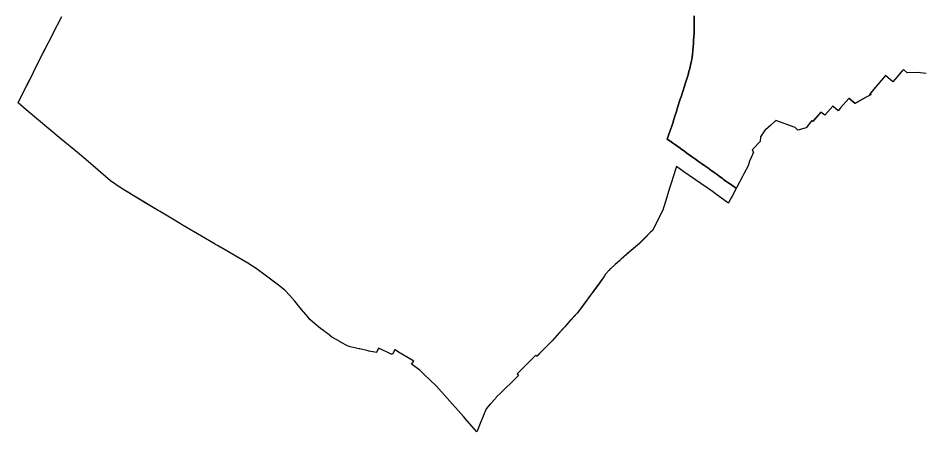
# Model space of a CAD drawing. Header units: inches. Extents: x 11258954 to 11313122, y 3645444 to 3695200.
# Drawn here: x 11269474 to 11280552, y 3645444 to 3650504 of the extents above; entities that cross this region are included whole.
import ezdxf

# ---------------------------------------------------------------- set-up
doc = ezdxf.new("R2010")
doc.units = ezdxf.units.IN
doc.header["$MEASUREMENT"] = 0
for name, color, linetype in [('CorporateLimit', 22, 'Continuous'), ('VotingPrecinct', 233, 'Continuous'), ('Ward', 133, 'Continuous')]:
    doc.layers.add(name, color=color, linetype=linetype)

msp = doc.modelspace()

# ---------------------------------------------------------------- linework, layer by layer
at = {"layer": 'CorporateLimit'}
msp.add_polyline3d([(11280578.7075, 3649827.404, 0), (11280508.151, 3649836.505, 0), (11280491.844, 3649838.5625, 0), (11280346.0315, 3649837.1875, 0), (11280302.625, 3649876, 0), (11280286.844, 3649857.8125, 0), (11280201.875, 3649759.8125, 0), (11280172.9975, 3649726.5245, 0), (11280172, 3649725.375, 0), (11280081.625, 3649801.125, 0), (11279962.1875, 3649659.8125, 0), (11279885.815, 3649571.053, 0), (11279894.525, 3649563.704, 0), (11279848.3285, 3649537.902, 0), (11279848.2805, 3649537.8755, 0), (11279707.2055, 3649459.1305, 0), (11279634.725, 3649522.2875, 0), (11279533.5315, 3649405.625, 0), (11279502.9375, 3649370.375, 0), (11279440.8615, 3649425.651, 0), (11279440.75, 3649425.75, 0), (11279339.719, 3649315.5625, 0), (11279293.4475, 3649352.8285, 0), (11279293.3125, 3649352.9375, 0), (11279194.3125, 3649241.5, 0), (11279181.0745, 3649253.134, 0), (11279180.841, 3649253.339, 0), (11279150.9805, 3649212.948, 0), (11279115.1625, 3649165.0115, 0), (11279114.5, 3649164.125, 0), (11279011.094, 3649134.125, 0), (11278976.5, 3649167.9375, 0), (11278743.469, 3649252.125, 0), (11278679.1875, 3649195.5625, 0), (11278616.0315, 3649140, 0), (11278612.9545, 3649137.29, 0), (11278611.844, 3649136.3125, 0), (11278553.6565, 3649051.6875, 0), (11278553.5625, 3649051.1875, 0), (11278548.846, 3648994.3405, 0), (11278451.844, 3648892.5, 0), (11278468.4375, 3648863.125, 0), (11278444.125, 3648809.875, 0), (11278418.8125, 3648754.4375, 0), (11278403.3255, 3648698.8175, 0), (11278351.7095, 3648601.4645, 0), (11278332.7595, 3648565.723, 0), (11278261.115, 3648430.5955, 0), (11278251.757, 3648412.9455, 0), (11278206.614, 3648327.8025, 0), (11278195.9915, 3648307.767, 0), (11278192.36, 3648300.918, 0), (11278189.204, 3648294.965, 0), (11278161.133, 3648242.021, 0), (11278150.972, 3648249.3205, 0), (11278002.8125, 3648355.75, 0), (11277965.6565, 3648382.4375, 0), (11277617.8125, 3648626.1875, 0), (11277528.2285, 3648688.7845, 0), (11277527.5625, 3648689.25, 0), (11277479.125, 3648537.875, 0), (11277474.5315, 3648523.5, 0), (11277446.4375, 3648435.75, 0), (11277396.1565, 3648274.375, 0), (11277371.875, 3648195.3125, 0), (11277359.344, 3648154.625, 0), (11277324.7815, 3648085.5, 0), (11277257.5515, 3647955.7775, 0), (11277231.5625, 3647908.875, 0), (11277212.1325, 3647889.161, 0), (11277142.2155, 3647818.2745, 0), (11277074.594, 3647749.75, 0), (11276919.706, 3647617.209, 0), (11276776.0315, 3647491.0625, 0), (11276717.955, 3647438.9625, 0), (11276716.8125, 3647437.9375, 0), (11276703.7815, 3647422.875, 0), (11276660.4065, 3647372.875, 0), (11276641.719, 3647345.6875, 0), (11276516.52, 3647173.397, 0), (11276474.376, 3647115.221, 0), (11276310.094, 3646895.5625, 0), (11276009.495, 3646562.3715, 0), (11275888.2815, 3646439.4375, 0), (11275819.875, 3646370.625, 0), (11275808.125, 3646383.75, 0), (11275667.344, 3646244.625, 0), (11275647.5315, 3646225, 0), (11275576.9065, 3646155.1875, 0), (11275595.1875, 3646135.75, 0), (11275523.969, 3646062.75, 0), (11275513.7815, 3646052.3125, 0), (11275488.594, 3646027.9375, 0), (11275453.469, 3645993.9375, 0), (11275381.844, 3645924.5625, 0), (11275323.094, 3645867.6875, 0), (11275311.1875, 3645854.375, 0), (11275246.712, 3645782.0905, 0), (11275197.0625, 3645726.4375, 0), (11275161.1875, 3645635.625, 0), (11275126.375, 3645547.5, 0), (11275089.6565, 3645454.5, 0), (11275086.2605, 3645445.919, 0), (11275085.625, 3645444.3125, 0), (11274967.0315, 3645579.875, 0), (11274921.344, 3645632.125, 0), (11274888.75, 3645669.375, 0), (11274587.625, 3646005.5, 0), (11274440.719, 3646147.75, 0), (11274386.7815, 3646200, 0), (11274287.469, 3646273.5, 0), (11274316.094, 3646308.6875, 0), (11274127.9965, 3646421.0955, 0), (11274085.0005, 3646446.616, 0), (11274082.2765, 3646448.242, 0), (11274081.844, 3646448.5, 0), (11274052.5, 3646395.5, 0), (11274036.0315, 3646396.6875, 0), (11273979.5455, 3646422.534, 0), (11273883, 3646466.6875, 0), (11273873.1215, 3646447.412, 0), (11273857.948, 3646417.805, 0), (11273857.375, 3646416.6875, 0), (11273837.393, 3646419.8975, 0), (11273765.5625, 3646431.4375, 0), (11273754.0295, 3646434.1775, 0), (11273652.4375, 3646458.3125, 0), (11273644.01, 3646460.314, 0), (11273535.344, 3646486.125, 0), (11273525.9285, 3646488.3535, 0), (11273511.844, 3646491.6875, 0), (11273418.844, 3646543.375, 0), (11273417.949, 3646543.8725, 0), (11273311.9985, 3646602.7815, 0), (11273256.5295, 3646645.9315, 0), (11273221.75, 3646673.1875, 0), (11273214.865, 3646678.343, 0), (11273172.1555, 3646710.325, 0), (11273172.1465, 3646710.332, 0), (11273096.2255, 3646775.0225, 0), (11273042.875, 3646820.4375, 0), (11273020.739, 3646847.0705, 0), (11273020.5795, 3646847.2625, 0), (11273020.4625, 3646847.403, 0), (11272942.285, 3646941.3315, 0), (11272858.458, 3647041.712, 0), (11272795.6245, 3647112.9995, 0), (11272792.6075, 3647116.4225, 0), (11272736.883, 3647178.453, 0), (11272657.0455, 3647238.687, 0), (11272577.223, 3647298.939, 0), (11272497.4155, 3647359.213, 0), (11272384.469, 3647444.4375, 0), (11272340.7675, 3647471.7355, 0), (11272281.944, 3647508.4795, 0), (11271948.0115, 3647702.559, 0), (11271946.5005, 3647703.438, 0), (11271912.6875, 3647723.125, 0), (11271887.5455, 3647737.8765, 0), (11271885.843, 3647738.874, 0), (11271717.591, 3647837.4585, 0), (11271494.2135, 3647968.343, 0), (11271440, 3648000, 0), (11271366.4065, 3648044, 0), (11271202.461, 3648142.1455, 0), (11271188.28, 3648150.6345, 0), (11270733.625, 3648426, 0), (11270733.3305, 3648426.1985, 0), (11270602.219, 3648514.5625, 0), (11270301.219, 3648775, 0), (11270201.625, 3648861.8125, 0), (11270000, 3649023.0625, 0), (11269574.1875, 3649383.375, 0), (11269474.3125, 3649467.875, 0), (11269542.0715, 3649601.7145, 0), (11269579.7985, 3649678.7845, 0), (11269656.6565, 3649832.4375, 0), (11269662.496, 3649844.112, 0), (11269720.468, 3649960.003, 0), (11269841.227, 3650198.662, 0), (11269848.745, 3650213.5195, 0), (11269897.6105, 3650310.0945, 0), (11269899.4725, 3650313.7745, 0), (11270006.995, 3650526.2735, 0)], dxfattribs=at)
at = {"layer": 'VotingPrecinct'}
for points in [[(11277743.999, 3650532, 0), (11277743.999, 3650490.0005, 0), (11277743.999, 3650448.001, 0), (11277743.4995, 3650401.0005, 0), (11277742.9995, 3650353.9995, 0), (11277741, 3650315.625, 0), (11277739.0005, 3650277.2505, 0), (11277736.334, 3650236.083, 0), (11277733.667, 3650194.916, 0), (11277731, 3650153.749, 0), (11277727, 3650106.7495, 0), (11277723, 3650059.7495, 0), (11277718, 3650029.8745, 0), (11277712.9995, 3649999.9995, 0), (11277706.5, 3649964.4995, 0), (11277700, 3649928.9995, 0), (11277689.667, 3649889.6665, 0), (11277679.3335, 3649850.3335, 0), (11277669.0005, 3649811.0005, 0), (11277656.667, 3649774.1675, 0), (11277644.3335, 3649737.334, 0), (11277631.9995, 3649700.5005, 0), (11277625, 3649674.25, 0), (11277618, 3649647.999, 0), (11277609, 3649621.1245, 0), (11277600, 3649594.2495, 0), (11277586.8005, 3649554.5995, 0), (11277573.6005, 3649514.9495, 0), (11277560.4005, 3649475.3, 0), (11277547.2005, 3649435.6505, 0), (11277534.001, 3649396.0005, 0), (11277520.7505, 3649351.563, 0), (11277507.5005, 3649307.1255, 0), (11277494.2505, 3649262.6875, 0), (11277481, 3649218.25, 0), (11277469.333, 3649184.917, 0), (11277457.6665, 3649151.584, 0), (11277445.9995, 3649118.251, 0), (11277429.4995, 3649071.375, 0), (11277412.9995, 3649024.499, 0), (11277444.4995, 3649002.3745, 0), (11277475.9995, 3648980.25, 0), (11277515, 3648952.833, 0), (11277554, 3648925.416, 0), (11277593.0005, 3648897.999, 0), (11277623.0005, 3648875.8325, 0), (11277653.0005, 3648853.6665, 0), (11277683.0005, 3648831.5, 0), (11277720.7505, 3648805.25, 0), (11277758.5005, 3648779, 0), (11277796.2505, 3648752.75, 0), (11277834.0005, 3648726.5, 0), (11277872.0005, 3648699.2, 0), (11277910.0005, 3648671.9, 0), (11277948.0005, 3648644.6, 0), (11277986.0005, 3648617.3005, 0), (11278024.0005, 3648590.0005, 0), (11278053.8935, 3648568.5265, 0), (11278083.786, 3648547.0525, 0), (11278097.838, 3648534.013, 0), (11278131.425, 3648510.7595, 0), (11278165.0115, 3648487.5055, 0), (11278198.5985, 3648464.252, 0), (11278232.185, 3648440.998, 0), (11278257.3815, 3648423.5535, 0), (11278251.757, 3648412.9455, 0), (11278206.614, 3648327.8025, 0), (11278195.9915, 3648307.767, 0), (11278192.36, 3648300.918, 0), (11278161.133, 3648242.021, 0), (11278150.972, 3648249.3205, 0), (11278002.8125, 3648355.75, 0), (11277965.6565, 3648382.4375, 0), (11277617.8125, 3648626.1875, 0), (11277528.2285, 3648688.7845, 0), (11277527.5625, 3648689.25, 0), (11277479.125, 3648537.875, 0), (11277474.5315, 3648523.5, 0), (11277446.4375, 3648435.75, 0), (11277430.344, 3648385.4375, 0), (11277396.1655, 3648274.328, 0), (11277371.875, 3648195.3125, 0), (11277359.344, 3648154.625, 0), (11277324.7815, 3648085.5, 0), (11277282.0315, 3648000, 0), (11277264.5315, 3647968.375, 0), (11277231.5625, 3647908.875, 0), (11277208.1565, 3647885.125, 0), (11277144.719, 3647820.8125, 0), (11277075.53, 3647750.5985, 0), (11277075.125, 3647750.1875, 0), (11277074.594, 3647749.75, 0), (11277001.6565, 3647687.375, 0), (11276928.6875, 3647625, 0), (11276926.3125, 3647622.9375, 0), (11276916.3015, 3647614.2575, 0), (11276849.6875, 3647556.5, 0), (11276827.844, 3647537.5625, 0), (11276777.175, 3647492.0885, 0), (11276776.0315, 3647491.0625, 0), (11276717.9555, 3647438.963, 0), (11276716.8125, 3647437.9375, 0), (11276703.7815, 3647422.875, 0), (11276660.4065, 3647372.875, 0), (11276641.719, 3647345.6875, 0), (11276584.844, 3647263, 0), (11276513.856, 3647169.9035, 0), (11276471.7065, 3647111.523, 0), (11276389.356, 3646997.1365, 0), (11276310.094, 3646895.5625, 0), (11276294.719, 3646878.5625, 0), (11276227.7815, 3646804.625, 0), (11276160.2815, 3646730, 0), (11276149.844, 3646718.5, 0), (11276093.1875, 3646655.4375, 0), (11276006.5485, 3646559.095, 0), (11276000, 3646551.8125, 0), (11275961.875, 3646513.4375, 0), (11275888.2815, 3646439.4375, 0), (11275820.96, 3646371.7165, 0), (11275819.875, 3646370.625, 0), (11275808.1745, 3646383.6945, 0), (11275808.125, 3646383.75, 0), (11275735.5315, 3646312, 0), (11275667.344, 3646244.625, 0), (11275647.5315, 3646225, 0), (11275576.9065, 3646155.1875, 0), (11275595.1875, 3646135.75, 0), (11275523.969, 3646062.75, 0), (11275513.7815, 3646052.3125, 0), (11275488.594, 3646027.9375, 0), (11275453.469, 3645993.9375, 0), (11275381.844, 3645924.5625, 0), (11275323.094, 3645867.6875, 0), (11275311.1875, 3645854.375, 0), (11275252.374, 3645788.4385, 0), (11275243.6355, 3645778.6415, 0), (11275242.8875, 3645777.803, 0), (11275197.0625, 3645726.4375, 0), (11275161.1875, 3645635.625, 0), (11275126.375, 3645547.5, 0), (11275089.6565, 3645454.5, 0), (11275086.2605, 3645445.919, 0), (11275085.625, 3645444.3125, 0), (11274967.0315, 3645579.875, 0), (11274921.344, 3645632.125, 0), (11274888.75, 3645669.375, 0), (11274587.625, 3646005.5, 0), (11274440.719, 3646147.75, 0), (11274386.7815, 3646200, 0), (11274287.469, 3646273.5, 0), (11274316.094, 3646308.6875, 0), (11274127.9965, 3646421.0955, 0), (11274085.0005, 3646446.616, 0), (11274082.2765, 3646448.242, 0), (11274081.844, 3646448.5, 0), (11274052.5, 3646395.5, 0), (11274036.0315, 3646396.6875, 0), (11273979.5455, 3646422.534, 0), (11273883, 3646466.6875, 0), (11273873.1215, 3646447.412, 0), (11273857.948, 3646417.805, 0), (11273857.375, 3646416.6875, 0), (11273837.393, 3646419.8975, 0), (11273765.5625, 3646431.4375, 0), (11273754.0295, 3646434.1775, 0), (11273652.4375, 3646458.3125, 0), (11273644.01, 3646460.314, 0), (11273535.344, 3646486.125, 0), (11273525.9285, 3646488.3535, 0), (11273511.844, 3646491.6875, 0), (11273418.844, 3646543.375, 0), (11273417.949, 3646543.8725, 0), (11273311.9985, 3646602.7815, 0), (11273256.5295, 3646645.9315, 0), (11273221.75, 3646673.1875, 0), (11273214.865, 3646678.343, 0), (11273172.1555, 3646710.325, 0), (11273172.1465, 3646710.332, 0), (11273096.2255, 3646775.0225, 0), (11273042.875, 3646820.4375, 0), (11273020.739, 3646847.0705, 0), (11273020.5795, 3646847.2625, 0), (11273020.4625, 3646847.403, 0), (11272942.285, 3646941.3315, 0), (11272941.3125, 3646942.5, 0), (11272858.458, 3647041.712, 0), (11272795.6245, 3647112.9995, 0), (11272792.6075, 3647116.4225, 0), (11272736.883, 3647178.453, 0), (11272657.0455, 3647238.687, 0), (11272581.0315, 3647296.0625, 0), (11272577.223, 3647298.939, 0), (11272497.83, 3647358.9, 0), (11272497.621, 3647359.058, 0), (11272497.4155, 3647359.213, 0), (11272384.469, 3647444.4375, 0), (11272340.7675, 3647471.7355, 0), (11272281.944, 3647508.4795, 0), (11271948.0115, 3647702.559, 0), (11271946.5005, 3647703.438, 0), (11271912.6875, 3647723.125, 0), (11271887.5455, 3647737.8765, 0), (11271885.843, 3647738.874, 0), (11271717.591, 3647837.4585, 0), (11271494.2135, 3647968.343, 0), (11271440, 3648000, 0), (11271366.4065, 3648044, 0), (11271202.461, 3648142.1455, 0), (11271188.28, 3648150.6345, 0), (11271047.0315, 3648235.1875, 0), (11270733.625, 3648426, 0), (11270733.3305, 3648426.1985, 0), (11270602.219, 3648514.5625, 0), (11270301.219, 3648775, 0), (11270201.625, 3648861.8125, 0), (11270000, 3649023.0625, 0), (11269574.1875, 3649383.375, 0), (11269474.3125, 3649467.875, 0), (11269540.8125, 3649600.8125, 0), (11269579.7985, 3649678.7845, 0), (11269580.5475, 3649680.282, 0), (11269582.2195, 3649683.6245, 0), (11269656.6565, 3649832.4375, 0), (11269662.496, 3649844.112, 0), (11269720.468, 3649960.003, 0), (11269841.227, 3650198.662, 0), (11269848.745, 3650213.5195, 0), (11269897.6105, 3650310.0945, 0), (11269899.4725, 3650313.7745, 0), (11270006.995, 3650526.2735, 0)], [(11280578.7075, 3649827.404, 0), (11280508.151, 3649836.505, 0), (11280491.844, 3649838.5625, 0), (11280346.0315, 3649837.1875, 0), (11280302.625, 3649876, 0), (11280287.8635, 3649858.977, 0), (11280201.875, 3649759.8125, 0), (11280172.9975, 3649726.5245, 0), (11280172, 3649725.375, 0), (11280081.625, 3649801.125, 0), (11279962.1875, 3649659.8125, 0), (11279895.75, 3649581.25, 0), (11279906.9065, 3649571.0025, 0), (11279907.1695, 3649570.761, 0), (11279898.1875, 3649565.75, 0), (11279861.1565, 3649545.0625, 0), (11279848.3285, 3649537.902, 0), (11279848.2805, 3649537.8755, 0), (11279711.5625, 3649461.5625, 0), (11279636.304, 3649523.8155, 0), (11279636.1565, 3649523.9375, 0), (11279634.725, 3649522.2875, 0), (11279533.5315, 3649405.625, 0), (11279503.9385, 3649371.528, 0), (11279502.9375, 3649370.375, 0), (11279444.1565, 3649422.75, 0), (11279440.862, 3649425.6515, 0), (11279440.75, 3649425.75, 0), (11279340.746, 3649316.6825, 0), (11279339.719, 3649315.5625, 0), (11279293.4475, 3649352.8285, 0), (11279293.3125, 3649352.9375, 0), (11279195.3255, 3649242.6405, 0), (11279194.3125, 3649241.5, 0), (11279194.014, 3649241.7625, 0), (11279181.0745, 3649253.134, 0), (11279180.841, 3649253.339, 0), (11279150.9805, 3649212.948, 0), (11279115.1625, 3649165.0115, 0), (11279114.5, 3649164.125, 0), (11279011.094, 3649134.125, 0), (11278976.5, 3649167.9375, 0), (11278743.469, 3649252.125, 0), (11278679.1875, 3649195.5625, 0), (11278616.0315, 3649140, 0), (11278612.9545, 3649137.29, 0), (11278611.844, 3649136.3125, 0), (11278553.6565, 3649051.6875, 0), (11278553.5625, 3649051.1875, 0), (11278548.846, 3648994.3405, 0), (11278451.844, 3648892.5, 0), (11278468.4375, 3648863.125, 0), (11278444.125, 3648809.875, 0), (11278418.8125, 3648754.4375, 0), (11278403.3255, 3648698.8175, 0), (11278351.7095, 3648601.4645, 0), (11278332.7595, 3648565.723, 0), (11278261.115, 3648430.5955, 0), (11278257.3815, 3648423.5535, 0), (11278232.185, 3648440.998, 0), (11278198.5985, 3648464.252, 0), (11278165.0115, 3648487.5055, 0), (11278131.425, 3648510.7595, 0), (11278097.838, 3648534.013, 0), (11278083.786, 3648547.0525, 0), (11278053.8935, 3648568.5265, 0), (11278024.0005, 3648590.0005, 0), (11277986.0005, 3648617.3005, 0), (11277948.0005, 3648644.6, 0), (11277910.0005, 3648671.9, 0), (11277872.0005, 3648699.2, 0), (11277834.0005, 3648726.5, 0), (11277796.2505, 3648752.75, 0), (11277758.5005, 3648779, 0), (11277720.7505, 3648805.25, 0), (11277683.0005, 3648831.5, 0), (11277653.0005, 3648853.6665, 0), (11277623.0005, 3648875.8325, 0), (11277593.0005, 3648897.999, 0), (11277554, 3648925.416, 0), (11277515, 3648952.833, 0), (11277475.9995, 3648980.25, 0), (11277444.4995, 3649002.3745, 0), (11277412.9995, 3649024.499, 0), (11277429.4995, 3649071.375, 0), (11277445.9995, 3649118.251, 0), (11277457.6665, 3649151.584, 0), (11277469.333, 3649184.917, 0), (11277481, 3649218.25, 0), (11277494.2505, 3649262.6875, 0), (11277507.5005, 3649307.1255, 0), (11277520.7505, 3649351.563, 0), (11277534.001, 3649396.0005, 0), (11277547.2005, 3649435.6505, 0), (11277560.4005, 3649475.3, 0), (11277573.6005, 3649514.9495, 0), (11277586.8005, 3649554.5995, 0), (11277600, 3649594.2495, 0), (11277609, 3649621.1245, 0), (11277618, 3649647.999, 0), (11277625, 3649674.25, 0), (11277631.9995, 3649700.5005, 0), (11277644.3335, 3649737.334, 0), (11277656.667, 3649774.1675, 0), (11277669.0005, 3649811.0005, 0), (11277679.3335, 3649850.3335, 0), (11277689.667, 3649889.6665, 0), (11277700, 3649928.9995, 0), (11277706.5, 3649964.4995, 0), (11277712.9995, 3649999.9995, 0), (11277718, 3650029.8745, 0), (11277723, 3650059.7495, 0), (11277727, 3650106.7495, 0), (11277731, 3650153.749, 0), (11277733.667, 3650194.916, 0), (11277736.334, 3650236.083, 0), (11277739.0005, 3650277.2505, 0), (11277741, 3650315.625, 0), (11277742.9995, 3650353.9995, 0), (11277743.4995, 3650401.0005, 0), (11277743.999, 3650448.001, 0), (11277743.999, 3650490.0005, 0), (11277743.999, 3650532, 0)]]:
    msp.add_polyline3d(points, dxfattribs=at)
at = {"layer": 'Ward'}
msp.add_polyline3d([(11280578.7075, 3649827.404, 0), (11280508.151, 3649836.505, 0), (11280491.844, 3649838.5625, 0), (11280346.0315, 3649837.1875, 0), (11280302.625, 3649876, 0), (11280287.8635, 3649858.977, 0), (11280201.875, 3649759.8125, 0), (11280172.9975, 3649726.5245, 0), (11280172, 3649725.375, 0), (11280081.625, 3649801.125, 0), (11279962.1875, 3649659.8125, 0), (11279895.75, 3649581.25, 0), (11279906.9065, 3649571.0025, 0), (11279907.1695, 3649570.761, 0), (11279898.1875, 3649565.75, 0), (11279861.1565, 3649545.0625, 0), (11279848.3285, 3649537.902, 0), (11279848.2805, 3649537.8755, 0), (11279711.5625, 3649461.5625, 0), (11279636.304, 3649523.8155, 0), (11279636.1565, 3649523.9375, 0), (11279634.725, 3649522.2875, 0), (11279533.5315, 3649405.625, 0), (11279503.9385, 3649371.528, 0), (11279502.9375, 3649370.375, 0), (11279444.1565, 3649422.75, 0), (11279440.862, 3649425.6515, 0), (11279440.75, 3649425.75, 0), (11279340.746, 3649316.6825, 0), (11279339.719, 3649315.5625, 0), (11279293.4475, 3649352.8285, 0), (11279293.3125, 3649352.9375, 0), (11279195.3255, 3649242.6405, 0), (11279194.3125, 3649241.5, 0), (11279194.014, 3649241.7625, 0), (11279181.0745, 3649253.134, 0), (11279180.841, 3649253.339, 0), (11279150.9805, 3649212.948, 0), (11279115.1625, 3649165.0115, 0), (11279114.5, 3649164.125, 0), (11279011.094, 3649134.125, 0), (11278976.5, 3649167.9375, 0), (11278743.469, 3649252.125, 0), (11278679.1875, 3649195.5625, 0), (11278616.0315, 3649140, 0), (11278612.9545, 3649137.29, 0), (11278611.844, 3649136.3125, 0), (11278553.6565, 3649051.6875, 0), (11278553.5625, 3649051.1875, 0), (11278548.846, 3648994.3405, 0), (11278451.844, 3648892.5, 0), (11278468.4375, 3648863.125, 0), (11278444.125, 3648809.875, 0), (11278418.8125, 3648754.4375, 0), (11278403.3255, 3648698.8175, 0), (11278351.7095, 3648601.4645, 0), (11278332.7595, 3648565.723, 0), (11278261.115, 3648430.5955, 0), (11278251.757, 3648412.9455, 0), (11278206.614, 3648327.8025, 0), (11278195.9915, 3648307.767, 0), (11278192.36, 3648300.918, 0), (11278161.133, 3648242.021, 0), (11278150.972, 3648249.3205, 0), (11278002.8125, 3648355.75, 0), (11277965.6565, 3648382.4375, 0), (11277617.8125, 3648626.1875, 0), (11277528.2285, 3648688.7845, 0), (11277527.5625, 3648689.25, 0), (11277479.125, 3648537.875, 0), (11277474.5315, 3648523.5, 0), (11277446.4375, 3648435.75, 0), (11277430.344, 3648385.4375, 0), (11277396.1655, 3648274.328, 0), (11277371.875, 3648195.3125, 0), (11277359.344, 3648154.625, 0), (11277324.7815, 3648085.5, 0), (11277282.0315, 3648000, 0), (11277264.5315, 3647968.375, 0), (11277231.5625, 3647908.875, 0), (11277208.1565, 3647885.125, 0), (11277144.719, 3647820.8125, 0), (11277075.53, 3647750.5985, 0), (11277075.125, 3647750.1875, 0), (11277074.594, 3647749.75, 0), (11277001.6565, 3647687.375, 0), (11276928.6875, 3647625, 0), (11276926.3125, 3647622.9375, 0), (11276916.3015, 3647614.2575, 0), (11276849.6875, 3647556.5, 0), (11276827.844, 3647537.5625, 0), (11276777.175, 3647492.0885, 0), (11276776.0315, 3647491.0625, 0), (11276717.9555, 3647438.963, 0), (11276716.8125, 3647437.9375, 0), (11276703.7815, 3647422.875, 0), (11276660.4065, 3647372.875, 0), (11276641.719, 3647345.6875, 0), (11276584.844, 3647263, 0), (11276513.856, 3647169.9035, 0), (11276471.7065, 3647111.523, 0), (11276389.356, 3646997.1365, 0), (11276310.094, 3646895.5625, 0), (11276294.719, 3646878.5625, 0), (11276227.7815, 3646804.625, 0), (11276160.2815, 3646730, 0), (11276149.844, 3646718.5, 0), (11276093.1875, 3646655.4375, 0), (11276006.5485, 3646559.095, 0), (11276000, 3646551.8125, 0), (11275961.875, 3646513.4375, 0), (11275888.2815, 3646439.4375, 0), (11275820.96, 3646371.7165, 0), (11275819.875, 3646370.625, 0), (11275808.1745, 3646383.6945, 0), (11275808.125, 3646383.75, 0), (11275735.5315, 3646312, 0), (11275667.344, 3646244.625, 0), (11275647.5315, 3646225, 0), (11275576.9065, 3646155.1875, 0), (11275595.1875, 3646135.75, 0), (11275523.969, 3646062.75, 0), (11275513.7815, 3646052.3125, 0), (11275488.594, 3646027.9375, 0), (11275453.469, 3645993.9375, 0), (11275381.844, 3645924.5625, 0), (11275323.094, 3645867.6875, 0), (11275311.1875, 3645854.375, 0), (11275252.374, 3645788.4385, 0), (11275243.6355, 3645778.6415, 0), (11275242.8875, 3645777.803, 0), (11275197.0625, 3645726.4375, 0), (11275161.1875, 3645635.625, 0), (11275126.375, 3645547.5, 0), (11275089.6565, 3645454.5, 0), (11275086.2605, 3645445.919, 0), (11275085.625, 3645444.3125, 0), (11274967.0315, 3645579.875, 0), (11274921.344, 3645632.125, 0), (11274888.75, 3645669.375, 0), (11274587.625, 3646005.5, 0), (11274440.719, 3646147.75, 0), (11274386.7815, 3646200, 0), (11274287.469, 3646273.5, 0), (11274316.094, 3646308.6875, 0), (11274127.9965, 3646421.0955, 0), (11274085.0005, 3646446.616, 0), (11274082.2765, 3646448.242, 0), (11274081.844, 3646448.5, 0), (11274052.5, 3646395.5, 0), (11274036.0315, 3646396.6875, 0), (11273979.5455, 3646422.534, 0), (11273883, 3646466.6875, 0), (11273873.1215, 3646447.412, 0), (11273857.948, 3646417.805, 0), (11273857.375, 3646416.6875, 0), (11273837.393, 3646419.8975, 0), (11273765.5625, 3646431.4375, 0), (11273754.0295, 3646434.1775, 0), (11273652.4375, 3646458.3125, 0), (11273644.01, 3646460.314, 0), (11273535.344, 3646486.125, 0), (11273525.9285, 3646488.3535, 0), (11273511.844, 3646491.6875, 0), (11273418.844, 3646543.375, 0), (11273417.949, 3646543.8725, 0), (11273311.9985, 3646602.7815, 0), (11273256.5295, 3646645.9315, 0), (11273221.75, 3646673.1875, 0), (11273214.865, 3646678.343, 0), (11273172.1555, 3646710.325, 0), (11273172.1465, 3646710.332, 0), (11273096.2255, 3646775.0225, 0), (11273042.875, 3646820.4375, 0), (11273020.739, 3646847.0705, 0), (11273020.5795, 3646847.2625, 0), (11273020.4625, 3646847.403, 0), (11272942.285, 3646941.3315, 0), (11272941.3125, 3646942.5, 0), (11272858.458, 3647041.712, 0), (11272795.6245, 3647112.9995, 0), (11272792.6075, 3647116.4225, 0), (11272736.883, 3647178.453, 0), (11272657.0455, 3647238.687, 0), (11272581.0315, 3647296.0625, 0), (11272577.223, 3647298.939, 0), (11272497.83, 3647358.9, 0), (11272497.621, 3647359.058, 0), (11272497.4155, 3647359.213, 0), (11272384.469, 3647444.4375, 0), (11272340.7675, 3647471.7355, 0), (11272281.944, 3647508.4795, 0), (11271948.0115, 3647702.559, 0), (11271946.5005, 3647703.438, 0), (11271912.6875, 3647723.125, 0), (11271887.5455, 3647737.8765, 0), (11271885.843, 3647738.874, 0), (11271717.591, 3647837.4585, 0), (11271494.2135, 3647968.343, 0), (11271440, 3648000, 0), (11271366.4065, 3648044, 0), (11271202.461, 3648142.1455, 0), (11271188.28, 3648150.6345, 0), (11271047.0315, 3648235.1875, 0), (11270733.625, 3648426, 0), (11270733.3305, 3648426.1985, 0), (11270602.219, 3648514.5625, 0), (11270301.219, 3648775, 0), (11270201.625, 3648861.8125, 0), (11270000, 3649023.0625, 0), (11269574.1875, 3649383.375, 0), (11269474.3125, 3649467.875, 0), (11269540.8125, 3649600.8125, 0), (11269579.7985, 3649678.7845, 0), (11269580.5475, 3649680.282, 0), (11269582.2195, 3649683.6245, 0), (11269656.6565, 3649832.4375, 0), (11269662.496, 3649844.112, 0), (11269720.468, 3649960.003, 0), (11269806.399, 3650129.831, 0), (11269841.227, 3650198.662, 0), (11269848.745, 3650213.5195, 0), (11269897.6105, 3650310.0945, 0), (11269899.4725, 3650313.7745, 0), (11270006.995, 3650526.2735, 0)], dxfattribs=at)

doc.saveas('drawing.dxf')
